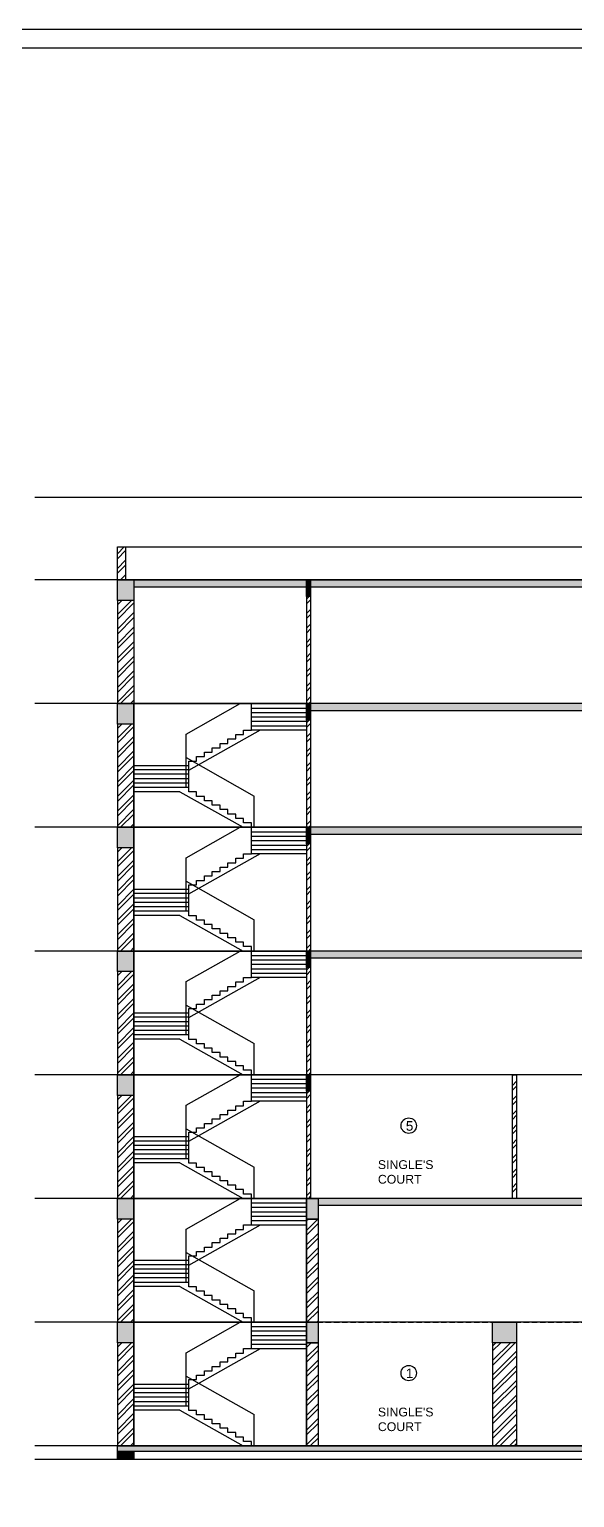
# Model space of a CAD drawing. Header units: millimetres. Extents: x -634016 to -633680, y -35980 to -35884.
# Drawn here: x -633739.4 to -633719.6, y -35937.5 to -35884.1 of the extents above; entities that cross this region are included whole.
import ezdxf

# ---------------------------------------------------------------- set-up
doc = ezdxf.new("R2010")
doc.units = ezdxf.units.MM
doc.header["$LTSCALE"] = 200
doc.header["$MEASUREMENT"] = 0
doc.linetypes.add('HIDDEN', pattern=[0.375, 0.25, -0.125])
doc.linetypes.add('SECTION 1$0$LEVELS$0$CENTER', pattern=[50.8, 31.75, -6.35, 6.35, -6.35])
doc.layers.get('0').update_dxf_attribs({"linetype": 'CONTINUOUS'})
for name, color, linetype in [('a-grid', 251, 'SECTION 1$0$LEVELS$0$CENTER'), ('a-rcc', 7, 'CONTINUOUS'), ('COL', 253, 'CONTINUOUS'), ('hatch', 253, 'CONTINUOUS'), ('STAIR', 252, 'CONTINUOUS'), ('Wall', 7, 'CONTINUOUS')]:
    doc.layers.add(name, color=color, linetype=linetype)
doc.layers.add('LEGEND', color=3, linetype='CONTINUOUS', lineweight=25)
doc.styles.add('style1', font='arial.ttf', dxfattribs={"height": 6})
pattern_1 = [(45, (1973.47316, -250.89593), (-0.26516504294, 0.26516504294), []), (45, (1973.64993, -250.89593), (-0.26516504294, 0.26516504294), [])]

# ---------------------------------------------------------------- blocks, each defined once
blk = doc.blocks.new('str ele 2m')
at = {"color": 2}
for p, q in [((1.9, -1.112), (3.873, 0)), ((1.9, -3.054), (1.9, -1.112)), ((1.9, -1.964), (4.38, -3.362)), ((4.38, -4.5), (4.38, -3.362))]:
    blk.add_line(p, q, dxfattribs=at)
at = {"layer": 'STAIR'}
for p, q in [((4.28, -0.804), (4.28, 0)), ((4.28, -0.161), (6.28, -0.161)), ((4.28, -0.321), (6.28, -0.321)), ((4.28, -0.482), (6.28, -0.482)), ((2, -2.422), (4.604, -0.954)), ((4.28, -0.643), (6.28, -0.643)), ((4.28, -0.954), (6.28, -0.954)), ((2, -2.411), (0, -2.411)), ((2, -2.571), (0, -2.571)), ((2, -3.054), (2, -2.25)), ((2, -2.732), (0, -2.732)), ((2, -2.893), (0, -2.893)), ((1.676, -3.204), (0, -3.204)), ((1.676, -3.204), (3.975, -4.5))]:
    blk.add_line(p, q, dxfattribs=at)
blk.add_lwpolyline([(6.28, -4.5), (0, -4.5), (0, 0), (6.28, 0)], close=True, dxfattribs=at)
for points in [[(0, -2.25), (2, -2.25), (2, -2.089), (2.285, -2.089), (2.285, -1.929), (2.57, -1.929), (2.57, -1.768), (2.855, -1.768), (2.855, -1.607), (3.14, -1.607), (3.14, -1.446), (3.425, -1.446), (3.425, -1.286), (3.71, -1.286), (3.71, -1.125), (3.995, -1.125), (3.995, -0.964), (4.28, -0.964), (4.28, -0.804), (6.28, -0.804)], [(4.28, -4.5), (4.28, -4.339), (3.995, -4.339), (3.995, -4.179), (3.71, -4.179), (3.71, -4.018), (3.425, -4.018), (3.425, -3.857), (3.14, -3.857), (3.14, -3.696), (2.855, -3.696), (2.855, -3.536), (2.57, -3.536), (2.57, -3.375), (2.285, -3.375), (2.285, -3.214), (2, -3.214), (2, -3.054), (0, -3.054)]]:
    blk.add_lwpolyline(points, dxfattribs=at)

msp = doc.modelspace()

# ---------------------------------------------------------------- hatches: boundary and pattern name
h = msp.add_hatch()
h.set_pattern_fill('ANSI32', color=8, style=0)
h.set_pattern_definition([(45, (-38.7264, -24.0002), (-0.26516504294, 0.26516504294), []), (45, (-38.54963, -24.0002), (-0.26516504294, 0.26516504294), [])])
h.paths.add_polyline_path([(-633735.945, -35904.166), (-633736.245, -35904.166), (-633736.245, -35902.966), (-633735.945, -35902.966)])
h = msp.add_hatch()
h.set_pattern_fill('ANSI32', color=8, style=0)
h.set_pattern_definition([(45, (1319.95256, 7.75347), (-0.26516504294, 0.26516504294), []), (45, (1320.12934, 7.75347), (-0.26516504294, 0.26516504294), [])])
h.paths.add_polyline_path([(-633729.215, -35904.766), (-633729.365, -35904.766), (-633729.365, -35908.666), (-633729.215, -35908.666)])
h = msp.add_hatch()
h.set_pattern_fill('ANSI32', color=8, style=0)
h.set_pattern_definition([(45, (1973.47316, -223.89593), (-0.26516504294, 0.26516504294), []), (45, (1973.64993, -223.89593), (-0.26516504294, 0.26516504294), [])])
h.paths.add_polyline_path([(-633735.645, -35904.916), (-633736.245, -35904.916), (-633736.245, -35908.666), (-633735.645, -35908.666)])
h = msp.add_hatch()
h.set_pattern_fill('ANSI32', color=8, style=0)
h.set_pattern_definition([(45, (1973.47316, -228.39593), (-0.26516504294, 0.26516504294), []), (45, (1973.64993, -228.39593), (-0.26516504294, 0.26516504294), [])])
h.paths.add_polyline_path([(-633735.645, -35909.416), (-633736.245, -35909.416), (-633736.245, -35913.166), (-633735.645, -35913.166)])
h = msp.add_hatch()
h.set_pattern_fill('ANSI32', color=8, style=0)
h.set_pattern_definition([(45, (1319.95256, 3.25347), (-0.26516504294, 0.26516504294), []), (45, (1320.12934, 3.25347), (-0.26516504294, 0.26516504294), [])])
h.paths.add_polyline_path([(-633729.215, -35909.266), (-633729.365, -35909.266), (-633729.365, -35913.166), (-633729.215, -35913.166)])
h = msp.add_hatch()
h.set_pattern_fill('ANSI32', color=8, style=0)
h.set_pattern_definition([(45, (1319.95256, -1.24653), (-0.26516504294, 0.26516504294), []), (45, (1320.12934, -1.24653), (-0.26516504294, 0.26516504294), [])])
h.paths.add_polyline_path([(-633729.215, -35913.766), (-633729.365, -35913.766), (-633729.365, -35917.666), (-633729.215, -35917.666)])
h = msp.add_hatch()
h.set_pattern_fill('ANSI32', color=8, style=0)
h.set_pattern_definition([(45, (1973.47316, -232.89593), (-0.26516504294, 0.26516504294), []), (45, (1973.64993, -232.89593), (-0.26516504294, 0.26516504294), [])])
h.paths.add_polyline_path([(-633735.645, -35913.916), (-633736.245, -35913.916), (-633736.245, -35917.666), (-633735.645, -35917.666)])
h = msp.add_hatch()
h.set_pattern_fill('ANSI32', color=8, style=0)
h.set_pattern_definition([(45, (914.57083, -24.0002), (-0.26516504294, 0.26516504294), []), (45, (914.7476, -24.0002), (-0.26516504294, 0.26516504294), [])])
h.paths.add_polyline_path([(-633721.726, -35922.166), (-633721.876, -35922.166), (-633721.876, -35926.666), (-633721.726, -35926.666)])
h.paths.add_polyline_path([(-633715.056, -35922.416), (-633715.206, -35922.416), (-633715.206, -35926.666), (-633715.056, -35926.666)])
h.paths.add_polyline_path([(-633715.056, -35917.916), (-633715.206, -35917.916), (-633715.206, -35922.166), (-633715.056, -35922.166)])
h = msp.add_hatch()
h.set_pattern_fill('ANSI32', color=8, style=0)
h.set_pattern_definition([(45, (1973.47316, -237.39593), (-0.26516504294, 0.26516504294), []), (45, (1973.64993, -237.39593), (-0.26516504294, 0.26516504294), [])])
h.paths.add_polyline_path([(-633735.645, -35918.416), (-633736.245, -35918.416), (-633736.245, -35922.166), (-633735.645, -35922.166)])
h = msp.add_hatch()
h.set_pattern_fill('ANSI32', color=8, style=0)
h.set_pattern_definition([(45, (1319.95256, -5.74653), (-0.26516504294, 0.26516504294), []), (45, (1320.12934, -5.74653), (-0.26516504294, 0.26516504294), [])])
h.paths.add_polyline_path([(-633729.215, -35918.266), (-633729.365, -35918.266), (-633729.365, -35922.166), (-633729.215, -35922.166)])
h = msp.add_hatch()
h.set_pattern_fill('ANSI32', color=8, style=0)
h.set_pattern_definition([(45, (1973.47316, -241.89593), (-0.26516504294, 0.26516504294), []), (45, (1973.64993, -241.89593), (-0.26516504294, 0.26516504294), [])])
h.paths.add_polyline_path([(-633735.645, -35922.916), (-633736.245, -35922.916), (-633736.245, -35926.666), (-633735.645, -35926.666)])
h = msp.add_hatch()
h.set_pattern_fill('ANSI32', color=8, style=0)
h.set_pattern_definition([(45, (1319.95256, -10.24653), (-0.26516504294, 0.26516504294), []), (45, (1320.12934, -10.24653), (-0.26516504294, 0.26516504294), [])])
h.paths.add_polyline_path([(-633729.215, -35922.766), (-633729.365, -35922.766), (-633729.365, -35926.666), (-633729.215, -35926.666)])
h = msp.add_hatch()
h.set_pattern_fill('ANSI32', color=8, style=0)
h.set_pattern_definition([(45, (1973.47316, -246.39593), (-0.26516504294, 0.26516504294), []), (45, (1973.64993, -246.39593), (-0.26516504294, 0.26516504294), [])])
h.paths.add_polyline_path([(-633735.645, -35927.416), (-633736.245, -35927.416), (-633736.245, -35931.166), (-633735.645, -35931.166)])
h = msp.add_hatch()
h.set_pattern_fill('ANSI32', color=8, style=0)
h.set_pattern_definition([(45, (1236.3868, -24.0002), (-0.26516504294, 0.26516504294), []), (45, (1236.5636, -24.0002), (-0.26516504294, 0.26516504294), [])])
h.paths.add_polyline_path([(-633728.945, -35931.166), (-633729.365, -35931.166), (-633729.365, -35927.416), (-633728.945, -35927.416)])
h = msp.add_hatch()
h.set_pattern_fill('ANSI32', color=8, style=0)
h.set_pattern_definition(pattern_1)
h.paths.add_polyline_path([(-633728.945, -35931.916), (-633729.365, -35931.916), (-633729.365, -35935.666), (-633728.945, -35935.666)])
h.paths.add_polyline_path([(-633721.726, -35931.916), (-633722.593, -35931.916), (-633722.593, -35935.666), (-633721.726, -35935.666)])
h.paths.add_polyline_path([(-633715.049, -35931.166), (-633715.207, -35931.166), (-633715.207, -35935.666), (-633715.049, -35935.666)])
h.paths.add_polyline_path([(-633708.421, -35931.166), (-633708.529, -35931.166), (-633708.529, -35935.666), (-633708.421, -35935.666)])
h = msp.add_hatch()
h.set_pattern_fill('ANSI32', color=8, style=0)
h.set_pattern_definition(pattern_1)
h.paths.add_polyline_path([(-633735.645, -35931.916), (-633736.245, -35931.916), (-633736.245, -35935.666), (-633735.645, -35935.666)])
at = {"layer": 'COL'}
h = msp.add_hatch(color=256, dxfattribs=at)
h.dxf.hatch_style = 1
h.paths.add_polyline_path([(-633735.645, -35904.166), (-633736.245, -35904.166), (-633736.245, -35904.916), (-633735.645, -35904.916)])
h = msp.add_hatch(color=256, dxfattribs=at)
h.dxf.hatch_style = 1
h.paths.add_polyline_path([(-633701.869, -35904.166), (-633735.645, -35904.166), (-633735.645, -35904.416), (-633701.869, -35904.416)])
h = msp.add_hatch(color=256, dxfattribs=at)
h.dxf.hatch_style = 1
h.paths.add_polyline_path([(-633729.215, -35904.166), (-633729.365, -35904.166), (-633729.365, -35904.766), (-633729.215, -35904.766)])
h = msp.add_hatch(color=256, dxfattribs=at)
h.dxf.hatch_style = 1
h.paths.add_polyline_path([(-633735.645, -35908.666), (-633736.245, -35908.666), (-633736.245, -35909.416), (-633735.645, -35909.416)])
h = msp.add_hatch(color=256, dxfattribs=at)
h.dxf.hatch_style = 1
h.paths.add_polyline_path([(-633729.215, -35908.666), (-633729.365, -35908.666), (-633729.365, -35909.266), (-633729.215, -35909.266)])
h = msp.add_hatch(color=256, dxfattribs=at)
h.dxf.hatch_style = 1
h.paths.add_polyline_path([(-633699.569, -35908.666), (-633729.215, -35908.666), (-633729.215, -35908.916), (-633699.569, -35908.916)])
h = msp.add_hatch(color=256, dxfattribs=at)
h.dxf.hatch_style = 1
h.paths.add_polyline_path([(-633736.245, -35913.166), (-633736.245, -35913.916), (-633735.645, -35913.916), (-633735.645, -35913.166)])
h = msp.add_hatch(color=256, dxfattribs=at)
h.dxf.hatch_style = 1
h.paths.add_polyline_path([(-633729.215, -35913.166), (-633729.365, -35913.166), (-633729.365, -35913.766), (-633729.215, -35913.766)])
h = msp.add_hatch(color=256, dxfattribs=at)
h.dxf.hatch_style = 1
h.paths.add_polyline_path([(-633699.569, -35913.166), (-633729.215, -35913.166), (-633729.215, -35913.416), (-633699.569, -35913.416)])
h = msp.add_hatch(color=256, dxfattribs=at)
h.dxf.hatch_style = 1
h.paths.add_polyline_path([(-633735.645, -35917.666), (-633736.245, -35917.666), (-633736.245, -35918.416), (-633735.645, -35918.416)])
h = msp.add_hatch(color=256, dxfattribs=at)
h.dxf.hatch_style = 1
h.paths.add_polyline_path([(-633729.215, -35917.666), (-633729.365, -35917.666), (-633729.365, -35918.266), (-633729.215, -35918.266)])
h = msp.add_hatch(color=256, dxfattribs=at)
h.dxf.hatch_style = 1
h.paths.add_polyline_path([(-633699.569, -35917.666), (-633729.215, -35917.666), (-633729.215, -35917.916), (-633699.569, -35917.916)])
h = msp.add_hatch(color=256, dxfattribs=at)
h.dxf.hatch_style = 1
h.paths.add_polyline_path([(-633735.645, -35922.166), (-633736.245, -35922.166), (-633736.245, -35922.916), (-633735.645, -35922.916)])
h = msp.add_hatch(color=256, dxfattribs=at)
h.dxf.hatch_style = 1
h.paths.add_polyline_path([(-633729.215, -35922.166), (-633729.365, -35922.166), (-633729.365, -35922.766), (-633729.215, -35922.766)])
h = msp.add_hatch(color=256, dxfattribs=at)
h.dxf.hatch_style = 1
h.paths.add_polyline_path([(-633736.245, -35927.416), (-633735.645, -35927.416), (-633735.645, -35926.666), (-633736.245, -35926.666)])
h = msp.add_hatch(color=256, dxfattribs=at)
h.dxf.hatch_style = 1
h.paths.add_polyline_path([(-633729.365, -35926.666), (-633728.945, -35926.666), (-633728.945, -35927.416), (-633729.365, -35927.416)])
h = msp.add_hatch(color=256, dxfattribs=at)
h.dxf.hatch_style = 1
h.paths.add_polyline_path([(-633699.569, -35926.666), (-633728.945, -35926.666), (-633728.945, -35926.916), (-633699.569, -35926.916)])
h = msp.add_hatch(color=256, dxfattribs=at)
h.dxf.hatch_style = 1
h.paths.add_polyline_path([(-633736.245, -35931.166), (-633736.245, -35931.916), (-633735.645, -35931.916), (-633735.645, -35931.166)])
h = msp.add_hatch(color=256, dxfattribs=at)
h.dxf.hatch_style = 1
h.paths.add_polyline_path([(-633729.365, -35931.166), (-633728.945, -35931.166), (-633728.945, -35931.916), (-633729.365, -35931.916)])
h = msp.add_hatch(color=256, dxfattribs=at)
h.dxf.hatch_style = 1
h.paths.add_polyline_path([(-633721.726, -35931.916), (-633722.593, -35931.916), (-633722.593, -35931.166), (-633721.726, -35931.166)])
h = msp.add_hatch(color=256, dxfattribs=at)
h.dxf.hatch_style = 1
h.paths.add_polyline_path([(-633694.332, -35935.866), (-633694.332, -35935.666), (-633736.245, -35935.666), (-633736.245, -35935.866)])
h = msp.add_hatch(color=256, dxfattribs=at)
h.dxf.hatch_style = 1
h.paths.add_polyline_path([(-633736.245, -35935.866), (-633736.245, -35936.166), (-633735.645, -35936.166), (-633735.645, -35935.866)])

# ---------------------------------------------------------------- linework, layer by layer
for p, q in [((-633729.365, -35904.166), (-633729.365, -35908.666)), ((-633729.215, -35904.166), (-633729.215, -35908.666)), ((-633729.365, -35908.666), (-633729.365, -35913.166)), ((-633729.215, -35908.666), (-633729.215, -35913.166)), ((-633729.365, -35913.166), (-633729.365, -35917.666)), ((-633729.215, -35913.166), (-633729.215, -35917.666)), ((-633729.365, -35917.666), (-633729.365, -35922.166)), ((-633729.215, -35917.666), (-633729.215, -35922.166)), ((-633729.365, -35922.166), (-633729.365, -35926.666)), ((-633729.215, -35922.166), (-633729.215, -35926.666))]:
    msp.add_line(p, q)
for points in [[(-633680.187, -35980.035), (-633680.187, -35884.139), (-633847.473, -35884.139), (-633847.473, -35980.035)], [(-633680.867, -35979.355), (-633680.867, -35884.819), (-633846.793, -35884.819), (-633846.793, -35979.355)], [(-633701.869, -35904.166), (-633735.645, -35904.166), (-633735.645, -35904.416), (-633701.869, -35904.416)], [(-633729.365, -35904.166), (-633729.215, -35904.166), (-633729.215, -35904.766), (-633729.365, -35904.766)], [(-633729.365, -35908.666), (-633729.215, -35908.666), (-633729.215, -35909.266), (-633729.365, -35909.266)], [(-633729.365, -35913.166), (-633729.215, -35913.166), (-633729.215, -35913.766), (-633729.365, -35913.766)], [(-633729.365, -35917.666), (-633729.215, -35917.666), (-633729.215, -35918.266), (-633729.365, -35918.266)], [(-633729.365, -35922.166), (-633729.215, -35922.166), (-633729.215, -35922.766), (-633729.365, -35922.766)], [(-633728.945, -35931.166), (-633729.365, -35931.166), (-633729.365, -35927.416), (-633728.945, -35927.416)], [(-633728.945, -35935.666), (-633729.365, -35935.666), (-633729.365, -35931.916), (-633728.945, -35931.916)]]:
    msp.add_lwpolyline(points, close=True)
for points in [[(-633729.365, -35926.666), (-633728.945, -35926.666), (-633728.945, -35927.416), (-633729.365, -35927.416), (-633729.365, -35926.666)], [(-633729.365, -35931.166), (-633728.945, -35931.166), (-633728.945, -35931.916), (-633729.365, -35931.916), (-633729.365, -35931.166)]]:
    msp.add_lwpolyline(points)
at = {"layer": 'a-grid', "ltscale": 0.2}
for p, q in [((-633682.418, -35901.166), (-633739.241, -35901.166)), ((-633682.418, -35904.166), (-633739.241, -35904.166)), ((-633682.418, -35908.666), (-633739.241, -35908.666)), ((-633682.418, -35913.166), (-633739.241, -35913.166)), ((-633682.418, -35917.666), (-633739.241, -35917.666)), ((-633682.418, -35922.166), (-633739.241, -35922.166)), ((-633682.418, -35926.666), (-633739.241, -35926.666)), ((-633682.418, -35931.166), (-633739.241, -35931.166)), ((-633682.418, -35936.166), (-633739.241, -35936.166))]:
    msp.add_line(p, q, dxfattribs=at)
msp.add_lwpolyline([(-633682.418, -35934.89), (-633687.677, -35934.89), (-633687.876, -35935.666), (-633739.241, -35935.666)], dxfattribs=at)
at = {"layer": 'a-rcc'}
for points in [[(-633736.245, -35904.166), (-633694.332, -35904.166), (-633694.332, -35904.916), (-633694.682, -35904.916), (-633694.682, -35904.166)], [(-633735.645, -35904.166), (-633735.645, -35904.916), (-633736.245, -35904.916), (-633736.245, -35904.166)], [(-633736.245, -35908.666), (-633735.645, -35908.666)], [(-633735.645, -35908.666), (-633735.645, -35909.416), (-633736.245, -35909.416), (-633736.245, -35908.666)], [(-633736.245, -35913.166), (-633735.645, -35913.166)], [(-633735.645, -35913.166), (-633735.645, -35913.916), (-633736.245, -35913.916), (-633736.245, -35913.166)], [(-633736.245, -35917.666), (-633735.645, -35917.666)], [(-633735.645, -35917.666), (-633735.645, -35918.416), (-633736.245, -35918.416), (-633736.245, -35917.666)], [(-633736.245, -35922.166), (-633735.645, -35922.166)], [(-633735.645, -35922.166), (-633735.645, -35922.916), (-633736.245, -35922.916), (-633736.245, -35922.166)], [(-633736.245, -35926.666), (-633735.645, -35926.666)], [(-633735.645, -35926.666), (-633735.645, -35927.416), (-633736.245, -35927.416), (-633736.245, -35926.666)], [(-633736.245, -35931.166), (-633735.645, -35931.166)], [(-633735.645, -35931.166), (-633735.645, -35931.916), (-633736.245, -35931.916), (-633736.245, -35931.166)]]:
    msp.add_lwpolyline(points, dxfattribs=at)
for points in [[(-633699.569, -35908.666), (-633729.215, -35908.666), (-633729.215, -35908.916), (-633699.569, -35908.916)], [(-633699.569, -35913.166), (-633729.215, -35913.166), (-633729.215, -35913.416), (-633699.569, -35913.416)], [(-633699.569, -35917.666), (-633729.215, -35917.666), (-633729.215, -35917.916), (-633699.569, -35917.916)], [(-633699.569, -35926.666), (-633728.945, -35926.666), (-633728.945, -35926.916), (-633699.569, -35926.916)], [(-633694.332, -35935.866), (-633736.245, -35935.866), (-633736.245, -35935.666), (-633694.332, -35935.666)], [(-633735.645, -35936.166), (-633736.245, -35936.166), (-633736.245, -35935.866), (-633735.645, -35935.866)]]:
    msp.add_lwpolyline(points, close=True, dxfattribs=at)
at = {"layer": 'a-rcc', "linetype": 'HIDDEN', "ltscale": 0.004}
msp.add_lwpolyline([(-633729.268, -35931.166), (-633701.869, -35931.166)], dxfattribs=at)
at = {"layer": 'hatch'}
for centre in [(-633725.645, -35924.019), (-633725.645, -35933.019)]:
    msp.add_circle(centre, 0.28, dxfattribs=at)
at = {"layer": 'Wall'}
for p, q in [((-633735.945, -35902.966), (-633701.869, -35902.966)), ((-633736.245, -35904.916), (-633736.245, -35908.666)), ((-633735.645, -35904.916), (-633735.645, -35908.666)), ((-633736.245, -35909.416), (-633736.245, -35913.166)), ((-633735.645, -35909.416), (-633735.645, -35913.166)), ((-633736.245, -35913.916), (-633736.245, -35917.666)), ((-633735.645, -35913.916), (-633735.645, -35917.666)), ((-633736.245, -35918.416), (-633736.245, -35922.166)), ((-633735.645, -35918.416), (-633735.645, -35922.166)), ((-633736.245, -35922.916), (-633736.245, -35926.666)), ((-633735.645, -35922.916), (-633735.645, -35926.666)), ((-633736.245, -35927.416), (-633736.245, -35931.166)), ((-633735.645, -35927.416), (-633735.645, -35931.166)), ((-633736.245, -35931.916), (-633736.245, -35935.666)), ((-633735.645, -35931.916), (-633735.645, -35935.666)), ((-633729.365, -35931.916), (-633729.365, -35935.666)), ((-633728.945, -35931.916), (-633728.945, -35935.666)), ((-633722.593, -35931.916), (-633722.593, -35935.666)), ((-633721.726, -35931.916), (-633721.726, -35935.666)), ((-633735.645, -35935.866), (-633735.645, -35936.166))]:
    msp.add_line(p, q, dxfattribs=at)
for points in [[(-633735.945, -35904.166), (-633736.245, -35904.166), (-633736.245, -35902.966), (-633735.945, -35902.966)], [(-633721.726, -35926.666), (-633721.876, -35926.666), (-633721.876, -35922.166), (-633721.726, -35922.166)], [(-633721.726, -35931.916), (-633722.593, -35931.916), (-633722.593, -35931.166), (-633721.726, -35931.166)], [(-633694.332, -35936.166), (-633736.245, -35936.166), (-633736.245, -35935.666), (-633694.332, -35935.666)]]:
    msp.add_lwpolyline(points, close=True, dxfattribs=at)

# ---------------------------------------------------------------- block references
at = {"color": 1}
for p in [(-633735.645, -35908.666), (-633735.645, -35913.166), (-633735.645, -35917.666), (-633735.645, -35922.166), (-633735.645, -35926.666), (-633735.645, -35931.166)]:
    msp.add_blockref('str ele 2m', p, dxfattribs=at)

# ---------------------------------------------------------------- texts
at = {"layer": 'LEGEND', "color": 7, "attachment_point": 1, "style": 'style1'}
for s, insert, char_height, width in [('5', (-633725.75, -35923.853), 0.35, 8.94938), ("SINGLE'S COURT ", (-633726.767, -35925.275), 0.32, 3.24219), ('1', (-633725.75, -35932.853), 0.35, 8.94938), ("SINGLE'S COURT ", (-633726.767, -35934.275), 0.32, 3.24219)]:
    msp.add_mtext(s, dxfattribs=dict(at, insert=insert, char_height=char_height, width=width))

doc.saveas('drawing.dxf')
